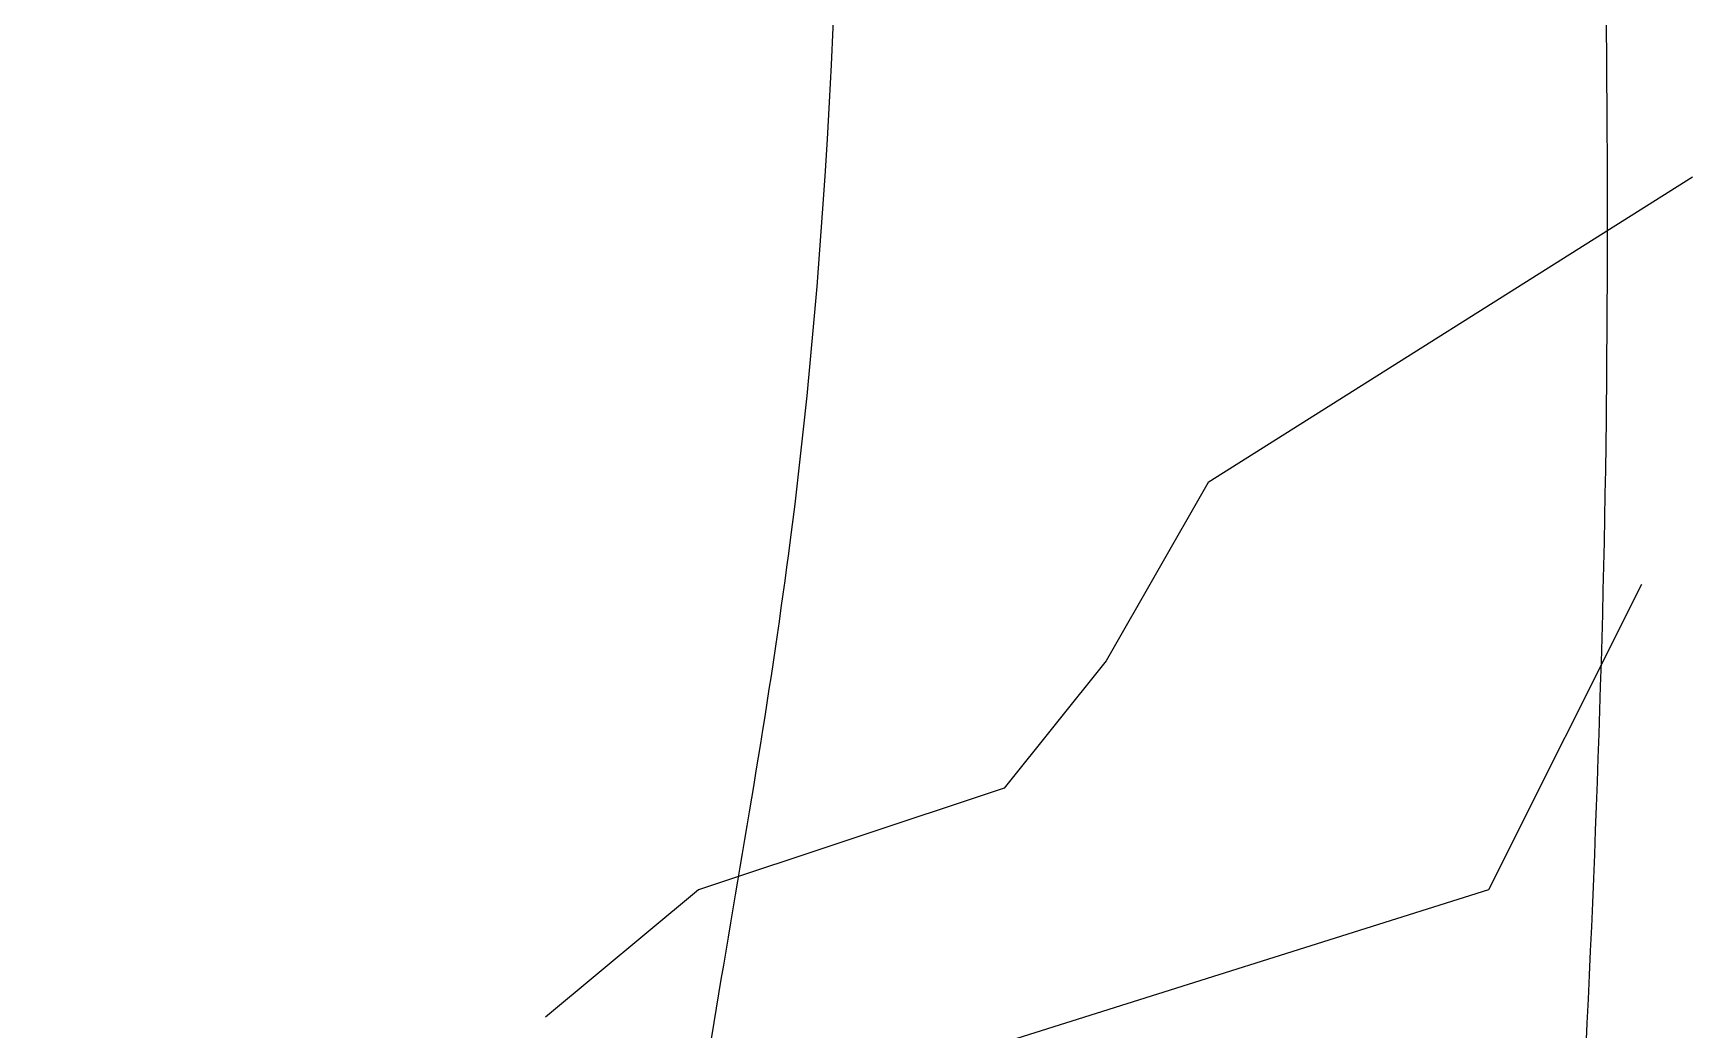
# Model space of a CAD drawing. Extents: x -439 to 3761, y 147 to 3065.
# Drawn here: x 1496 to 1720, y 2063.3 to 2197.4 of the extents above; entities that cross this region are included whole.
import ezdxf

# ---------------------------------------------------------------- set-up
doc = ezdxf.new("R2010")
doc.units = 0
doc.layers.add('TREE', color=3, linetype='CONTINUOUS')

msp = doc.modelspace()

# ---------------------------------------------------------------- hatches: boundary and pattern name
at = {"layer": 'TREE'}
h = msp.add_hatch(dxfattribs=at)
h.set_pattern_fill('AR-SAND', color=256, scale=6, style=0)
h.set_pattern_definition([(37.5, (-64.16, 405.9), (-9.6, 293.648), [0, -231.648, 0, -259.08, 0, -247.65]), (7.5, (-64.16, 405.9), (269.714, 430.095), [0, -124.968, 0, -208.788, 0, -80.01]), (327.5, (-251.6, 405.9), (474.595, 0.862), [0, -76.2, 0, -274.32, 0, -358.14]), (317.5, (-251.6, 405.9), (458.134, 133.76), [0, -38.1, 0, -179.832, 0, -205.74])])
edge = h.paths.add_edge_path()
edge.add_line((875.6, 2083.49), (875.6, 1133.49))
edge.add_line((1129.49, 2013.6), (1129.49, 1487.05))
edge.add_line((1553.66, 2013.6), (875.6, 2013.6))
edge.add_line((2395.6, 2021.19), (1728.37, 2021.19))
edge.add_line((2395.6, 2083.49), (2395.6, 1133.49))
edge.add_line((2147.85, 1487.05), (2147.85, 2021.19))
edge.add_line((1129.49, 1487.05), (2147.85, 1487.05))
edge.add_line((875.6, 1133.49), (2395.6, 1133.49))

# ---------------------------------------------------------------- linework, layer by layer
for p, q in [((1719.25, 2178.05), (1654.1, 2136.96)), ((1654.1, 2136.96), (1640.39, 2112.99)), ((1712.39, 2123.26), (1691.82, 2082.17)), ((1640.39, 2112.99), (1626.67, 2095.86)), ((1626.67, 2095.86), (1585.53, 2082.17)), ((1585.53, 2082.17), (1564.95, 2065.04)), ((1691.82, 2082.17), (1626.67, 2061.62))]:
    msp.add_line(p, q, dxfattribs=at)
for points in [[(1394.88, 2764.86), (1416.83, 2723.77), (1477.18, 2699.11), (1575.92, 2622.4), (1600.61, 2463.5), (1597.87, 2129.26), (1578.67, 2003.24), (1562.21, 1951.19), (1496.38, 1959.41), (1430.54, 1932.01), (1405.86, 1912.3), (1436.03, 1928.74), (1447, 1920.52), (1452.49, 1923.26), (1331.79, 1852.03), (1370.2, 1876.68), (1370.2, 1887.64), (1438.77, 1912.3), (1493.63, 1934.21), (1512.83, 1928.74), (1512.83, 1917.78), (1477.18, 1904.08), (1460.72, 1873.94), (1482.66, 1904.08), (1515.58, 1906.82), (1449.74, 1791.75), (1515.58, 1857.5), (1526.55, 1868.46), (1537.52, 1854.76), (1534.78, 1654.24), (1540.27, 1599.44)], [(1696.62, 1930.41), (1707.59, 2138.62), (1721.31, 2578.3), (1762.45, 2679.67), (1825.54, 2712.54), (1915.34, 2739.41), (1999.44, 2736.74)]]:
    msp.add_spline(points, degree=3, dxfattribs=at)

doc.saveas('drawing.dxf')
